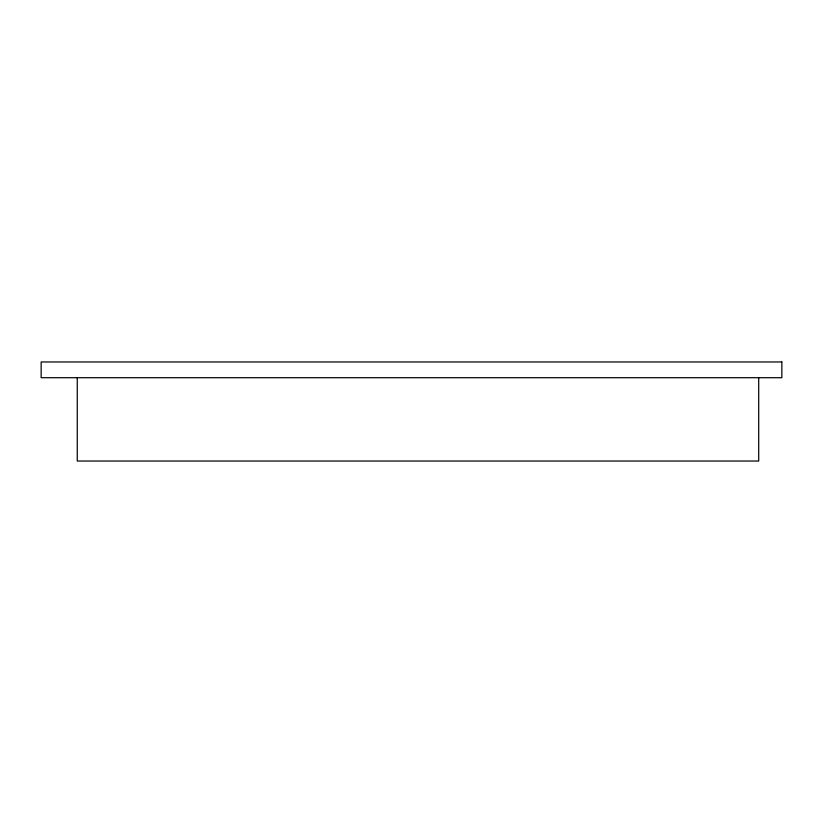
<?xml version="1.0" encoding="UTF-8"?>
<svg xmlns="http://www.w3.org/2000/svg" width="823" height="823" viewBox="0 0 823 823"><rect width="100%" height="100%" fill="white"/><g stroke="black" fill="none" stroke-linecap="round" stroke-linejoin="round"><path stroke-width="1.23" d="M758.703 377.706L758.703 461.034L77.259 461.034L77.259 377.706M781.85 361.966L41.15 361.966L41.15 377.706L781.85 377.706L781.85 361.966"/></g></svg>
